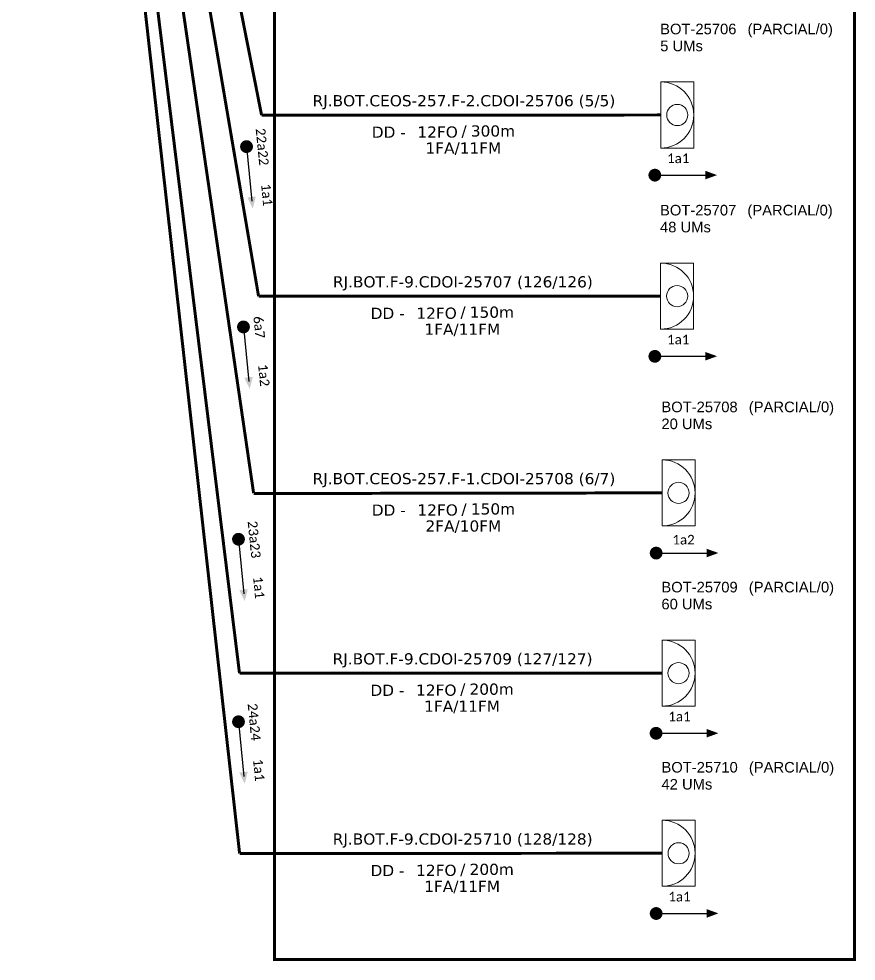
# Model space of a CAD drawing. Header units: millimetres. Extents: x 8485 to 9008, y -2695 to -2035.
# Drawn here: x 8675.2 to 8833.7, y -2694.9 to -2516.7 of the extents above; entities that cross this region are included whole.
import ezdxf
from ezdxf.enums import TextEntityAlignment as Align

# ---------------------------------------------------------------- set-up
doc = ezdxf.new("R2010")
doc.units = ezdxf.units.MM
doc.header["$MEASUREMENT"] = 0
for name, color, linetype, lineweight in [("20.0-LEGENDA DOS CDO'S", 1, 'Continuous', 0), ('20.1-CDO_INTERIOR', 1, 'Continuous', 0), ('40.1-ETIQUETAS', 1, 'Continuous', 20)]:
    doc.layers.add(name, color=color, linetype=linetype, lineweight=lineweight)
for name, color, linetype in [('CAP a instalar', 1, 'Continuous'), ('CD de instalação futura', 8, 'Continuous'), ('SETA', 7, 'Continuous')]:
    doc.layers.add(name, color=color, linetype=linetype)
doc.styles.add('ARIAL', font='arial.ttf')
doc.styles.add('siredit', font='verdana.ttf')
doc.linetypes.add('FENCELINE1', pattern='A,0.25,-0.1,[133,ltypeshp.shx,S=0.1,R=0,X=-0.1,Y=0],-0.1,1', length=1.45)

# ---------------------------------------------------------------- blocks, each defined once
blk = doc.blocks.new('CDOI_INT')
at = {"layer": '20.1-CDO_INTERIOR', "color": 0, "lineweight": 18}
blk.add_lwpolyline([(4.25, -4.25), (4.25, 4.25), (0, 4.25), (0, -4.25)], close=True, dxfattribs=at)
blk.add_circle((2.12, 0), 1.36, dxfattribs=at)
blk.add_arc((0, 0), 4.25, 270, 90, dxfattribs=at)
at = {"layer": "20.0-LEGENDA DOS CDO'S", "color": 0, "style": 'ARIAL'}
for tag, p in [('CDO_N', (-0.08, 10.38)), ('SPLITER_1', (21.18, 10.38)), ('SPLITER_2', (21.19, 8.68)), ('SURVEY', (-0.08, 8.2)), ('SAP', (-0.08, 6.23)), ('1:XX', (5.94, -2.22)), ('UMS', (5.94, -4.24))]:
    blk.add_attdef(tag, p, '', height=1.36, dxfattribs=at)
blk.add_attdef('FIBRAS_UTILIZADAS', text='', height=1.36, dxfattribs=at).set_placement((15.34, 10.38), align=Align.CENTER)
blk = doc.blocks.new('ETIQUETA_RS5F')
at = {"layer": '40.1-ETIQUETAS', "color": 0, "style": 'siredit'}
blk.add_text('/', height=1.5, dxfattribs=at).set_placement((1.55, -1.95), align=Align.MIDDLE_RIGHT)
for tag, p in [('ETIQUETA_R_PRIMARIA', (1.18, 4.1)), ('ETIQUETA_R_SECUNDARIA', (1.18, 2.1)), ('F_ATIVAS/F_MORTAS', (1.11, -4.24))]:
    blk.add_attdef(tag, text='', height=1.5, dxfattribs=at).set_placement(p, align=Align.MIDDLE_CENTER)
blk.add_attdef('METROS', text='', height=1.5, dxfattribs=at).set_placement((2.11, -1.95), align=Align.MIDDLE_LEFT)
for tag, p in [('TIPO_CABO', (-6.62, -2.12)), ('CAP_CABO', (0.37, -2.09))]:
    blk.add_attdef(tag, text='', height=1.5, dxfattribs=at).set_placement(p, align=Align.MIDDLE_RIGHT)
for tag, p in [('FUSÃO_1', (0.82, -8.39)), ('FUSÃO_2', (0.82, -10.6)), ('FUSÃO_3', (0.82, -12.93)), ('FUSÃO_4', (0.82, -15.14)), ('FUSÃO_5', (0.82, -17.16))]:
    blk.add_attdef(tag, text='', height=1.5, dxfattribs=at).set_placement(p, align=Align.CENTER)

msp = doc.modelspace()

# ---------------------------------------------------------------- linework, layer by layer
at = {"color": 3, "const_width": 0.6}
msp.add_lwpolyline([(8723.59, -2322.58), (8833.39, -2322.58), (8833.39, -2694.62), (8723.59, -2694.62)], close=True, dxfattribs=at)
at = {"const_width": 1.21}
for points in [[(8718.23, -2540.24, 1), (8718.35, -2541.45, 1)], [(8794.98, -2546.25, 1), (8796.19, -2546.25, 1)], [(8717.65, -2574.35, 1), (8717.77, -2575.56, 1)], [(8794.98, -2580.52, 1), (8796.19, -2580.52, 1)], [(8716.71, -2614.52, 1), (8716.83, -2615.72, 1)], [(8795.23, -2617.74, 1), (8796.44, -2617.74, 1)], [(8716.71, -2649.04, 1), (8716.83, -2650.24, 1)], [(8795.21, -2651.82, 1), (8796.42, -2651.82, 1)], [(8795.23, -2685.91, 1), (8796.44, -2685.91, 1)]]:
    msp.add_lwpolyline(points, format="xyb", close=True, dxfattribs=at)
at = {"layer": 'CAP a instalar', "color": 8, "ltscale": 7, "const_width": 0.565}
for points in [[(8721.14, -2534.9), (8675.47, -2304.29)], [(8720.57, -2569.16), (8675.47, -2304.29)], [(8719.63, -2606.39), (8675.47, -2304.29)], [(8716.96, -2640.47), (8675.47, -2304.29)], [(8716.98, -2674.55), (8675.47, -2304.29)], [(8721.14, -2534.9), (8796.71, -2534.87)], [(8720.57, -2569.16), (8796.68, -2569.13)], [(8719.64, -2606.47), (8796.95, -2606.35)], [(8716.96, -2640.47), (8796.95, -2640.44)], [(8716.98, -2674.55), (8796.96, -2674.52)]]:
    msp.add_lwpolyline(points, dxfattribs=at)
at = {"layer": 'SETA'}
for points in [[(8718.29, -2540.85), (8719.32, -2551.2)], [(8795.58, -2546.25), (8805.99, -2546.25)], [(8717.71, -2574.96), (8718.74, -2585.31)], [(8795.58, -2580.52), (8805.99, -2580.52)], [(8716.77, -2615.12), (8717.79, -2625.47)], [(8795.84, -2617.74), (8806.24, -2617.74)], [(8716.77, -2649.64), (8717.79, -2659.99)], [(8795.82, -2651.82), (8806.22, -2651.82)], [(8795.83, -2685.91), (8806.23, -2685.91)]]:
    msp.add_lwpolyline(points, dxfattribs=at)
for points in [[(8805.15, -2545.43), (8807.37, -2546.24), (8805.15, -2547.04)], [(8720.05, -2550.29), (8719.47, -2552.57), (8718.45, -2550.44)], [(8805.15, -2579.7), (8807.37, -2580.5), (8805.15, -2581.31)], [(8719.48, -2584.4), (8718.89, -2586.68), (8717.87, -2584.56)], [(8805.4, -2616.92), (8807.62, -2617.72), (8805.4, -2618.53)], [(8718.53, -2624.56), (8717.94, -2626.84), (8716.92, -2624.72)], [(8805.39, -2651), (8807.6, -2651.81), (8805.39, -2652.62)], [(8718.53, -2659.08), (8717.94, -2661.37), (8716.92, -2659.24)], [(8805.4, -2685.08), (8807.62, -2685.89), (8805.4, -2686.7)]]:
    msp.add_solid(points, dxfattribs=at)

# ---------------------------------------------------------------- block references
at = {"layer": 'CAP a instalar', "color": 8, "linetype": 'FENCELINE1', "ltscale": 7}
ref = msp.add_blockref('ETIQUETA_RS5F', (8757.77, -2535.14), dxfattribs=dict(at, xscale=1.411343981848631, yscale=1.411343981849711, zscale=1.411343981849999))
ref.add_attrib('ETIQUETA_R_SECUNDARIA', 'RJ.BOT.CEOS-257.F-2.CDOI-25706 (5/5)', dxfattribs={"layer": '40.1-ETIQUETAS', "color": 0, "height": 2.117, "style": 'siredit'}).set_placement((8759.44, -2532.17), align=Align.MIDDLE_CENTER)
ref.add_attrib('TIPO_CABO', 'DD -', dxfattribs={"layer": '40.1-ETIQUETAS', "color": 0, "height": 2.117, "style": 'siredit'}).set_placement((8748.44, -2538.12), align=Align.MIDDLE_RIGHT)
ref.add_attrib('CAP_CABO', '12FO', dxfattribs={"layer": '40.1-ETIQUETAS', "color": 0, "height": 2.117, "style": 'siredit'}).set_placement((8758.29, -2538.09), align=Align.MIDDLE_RIGHT)
ref.add_attrib('METROS', '300m', dxfattribs={"layer": '40.1-ETIQUETAS', "color": 0, "height": 2.117, "style": 'siredit'}).set_placement((8760.75, -2537.89), align=Align.MIDDLE_LEFT)
ref.add_attrib('F_ATIVAS/F_MORTAS', '1FA/11FM', dxfattribs={"layer": '40.1-ETIQUETAS', "color": 0, "height": 2.117, "style": 'siredit'}).set_placement((8759.34, -2541.13), align=Align.MIDDLE_CENTER)
ref = msp.add_blockref('ETIQUETA_RS5F', (8757.57, -2569.4), dxfattribs=dict(at, xscale=1.411343981848631, yscale=1.411343981849711, zscale=1.411343981849999))
ref.add_attrib('ETIQUETA_R_SECUNDARIA', 'RJ.BOT.F-9.CDOI-25707 (126/126)', dxfattribs={"layer": '40.1-ETIQUETAS', "color": 0, "height": 2.117, "style": 'siredit'}).set_placement((8759.24, -2566.43), align=Align.MIDDLE_CENTER)
ref.add_attrib('TIPO_CABO', 'DD -', dxfattribs={"layer": '40.1-ETIQUETAS', "color": 0, "height": 2.117, "style": 'siredit'}).set_placement((8748.23, -2572.39), align=Align.MIDDLE_RIGHT)
ref.add_attrib('CAP_CABO', '12FO', dxfattribs={"layer": '40.1-ETIQUETAS', "color": 0, "height": 2.117, "style": 'siredit'}).set_placement((8758.09, -2572.36), align=Align.MIDDLE_RIGHT)
ref.add_attrib('METROS', '150m', dxfattribs={"layer": '40.1-ETIQUETAS', "color": 0, "height": 2.117, "style": 'siredit'}).set_placement((8760.55, -2572.16), align=Align.MIDDLE_LEFT)
ref.add_attrib('F_ATIVAS/F_MORTAS', '1FA/11FM', dxfattribs={"layer": '40.1-ETIQUETAS', "color": 0, "height": 2.117, "style": 'siredit'}).set_placement((8759.14, -2575.39), align=Align.MIDDLE_CENTER)
ref = msp.add_blockref('ETIQUETA_RS5F', (8757.77, -2606.62), dxfattribs=dict(at, xscale=1.411343981848631, yscale=1.411343981849711, zscale=1.411343981849999))
ref.add_attrib('ETIQUETA_R_SECUNDARIA', 'RJ.BOT.CEOS-257.F-1.CDOI-25708 (6/7)', dxfattribs={"layer": '40.1-ETIQUETAS', "color": 0, "height": 2.117, "style": 'siredit'}).set_placement((8759.44, -2603.65), align=Align.MIDDLE_CENTER)
ref.add_attrib('TIPO_CABO', 'DD -', dxfattribs={"layer": '40.1-ETIQUETAS', "color": 0, "height": 2.117, "style": 'siredit'}).set_placement((8748.44, -2609.61), align=Align.MIDDLE_RIGHT)
ref.add_attrib('CAP_CABO', '12FO', dxfattribs={"layer": '40.1-ETIQUETAS', "color": 0, "height": 2.117, "style": 'siredit'}).set_placement((8758.29, -2609.58), align=Align.MIDDLE_RIGHT)
ref.add_attrib('METROS', '150m', dxfattribs={"layer": '40.1-ETIQUETAS', "color": 0, "height": 2.117, "style": 'siredit'}).set_placement((8760.76, -2609.38), align=Align.MIDDLE_LEFT)
ref.add_attrib('F_ATIVAS/F_MORTAS', '2FA/10FM', dxfattribs={"layer": '40.1-ETIQUETAS', "color": 0, "height": 2.117, "style": 'siredit'}).set_placement((8759.34, -2612.61), align=Align.MIDDLE_CENTER)
ref = msp.add_blockref('ETIQUETA_RS5F', (8757.52, -2640.71), dxfattribs=dict(at, xscale=1.411343981848631, yscale=1.411343981849711, zscale=1.411343981849999))
ref.add_attrib('ETIQUETA_R_SECUNDARIA', 'RJ.BOT.F-9.CDOI-25709 (127/127)', dxfattribs={"layer": '40.1-ETIQUETAS', "color": 0, "height": 2.117, "style": 'siredit'}).set_placement((8759.19, -2637.74), align=Align.MIDDLE_CENTER)
ref.add_attrib('TIPO_CABO', 'DD -', dxfattribs={"layer": '40.1-ETIQUETAS', "color": 0, "height": 2.117, "style": 'siredit'}).set_placement((8748.18, -2643.69), align=Align.MIDDLE_RIGHT)
ref.add_attrib('CAP_CABO', '12FO', dxfattribs={"layer": '40.1-ETIQUETAS', "color": 0, "height": 2.117, "style": 'siredit'}).set_placement((8758.04, -2643.66), align=Align.MIDDLE_RIGHT)
ref.add_attrib('METROS', '200m', dxfattribs={"layer": '40.1-ETIQUETAS', "color": 0, "height": 2.117, "style": 'siredit'}).set_placement((8760.5, -2643.47), align=Align.MIDDLE_LEFT)
ref.add_attrib('F_ATIVAS/F_MORTAS', '1FA/11FM', dxfattribs={"layer": '40.1-ETIQUETAS', "color": 0, "height": 2.117, "style": 'siredit'}).set_placement((8759.09, -2646.7), align=Align.MIDDLE_CENTER)
ref = msp.add_blockref('ETIQUETA_RS5F', (8757.53, -2674.79), dxfattribs=dict(at, xscale=1.411343981848631, yscale=1.411343981849711, zscale=1.411343981849999))
ref.add_attrib('ETIQUETA_R_SECUNDARIA', 'RJ.BOT.F-9.CDOI-25710 (128/128)', dxfattribs={"layer": '40.1-ETIQUETAS', "color": 0, "height": 2.117, "style": 'siredit'}).set_placement((8759.2, -2671.82), align=Align.MIDDLE_CENTER)
ref.add_attrib('TIPO_CABO', 'DD -', dxfattribs={"layer": '40.1-ETIQUETAS', "color": 0, "height": 2.117, "style": 'siredit'}).set_placement((8748.2, -2677.78), align=Align.MIDDLE_RIGHT)
ref.add_attrib('CAP_CABO', '12FO', dxfattribs={"layer": '40.1-ETIQUETAS', "color": 0, "height": 2.117, "style": 'siredit'}).set_placement((8758.05, -2677.74), align=Align.MIDDLE_RIGHT)
ref.add_attrib('METROS', '200m', dxfattribs={"layer": '40.1-ETIQUETAS', "color": 0, "height": 2.117, "style": 'siredit'}).set_placement((8760.52, -2677.55), align=Align.MIDDLE_LEFT)
ref.add_attrib('F_ATIVAS/F_MORTAS', '1FA/11FM', dxfattribs={"layer": '40.1-ETIQUETAS', "color": 0, "height": 2.117, "style": 'siredit'}).set_placement((8759.1, -2680.78), align=Align.MIDDLE_CENTER)
at = {"layer": 'CD de instalação futura', "color": 8, "ltscale": 11}
ref = msp.add_blockref('CDOI_INT', (8796.71, -2534.87), dxfattribs=dict(at, xscale=1.470653668531895, yscale=1.470653668531895, zscale=1.470653668531895))
ref.add_attrib('CDO_N', 'BOT-25706', (8796.59, -2519.6), dxfattribs={"layer": "20.0-LEGENDA DOS CDO'S", "color": 0, "height": 2, "style": 'ARIAL'})
ref.add_attrib('FIBRAS_UTILIZADAS', '     (PARCIAL/0)', dxfattribs={"layer": "20.0-LEGENDA DOS CDO'S", "color": 0, "height": 2.0005, "style": 'ARIAL'}).set_placement((8819.27, -2519.6), align=Align.CENTER)
ref.add_attrib('SURVEY', '5 UMs', (8796.6, -2522.81), dxfattribs={"layer": "20.0-LEGENDA DOS CDO'S", "color": 0, "height": 2, "style": 'ARIAL'})
ref = msp.add_blockref('CDOI_INT', (8796.68, -2569.13), dxfattribs=dict(at, xscale=1.470653668531895, yscale=1.470653668531895, zscale=1.470653668531895))
ref.add_attrib('CDO_N', 'BOT-25707', (8796.56, -2553.87), dxfattribs={"layer": "20.0-LEGENDA DOS CDO'S", "color": 0, "height": 2, "style": 'ARIAL'})
ref.add_attrib('FIBRAS_UTILIZADAS', '     (PARCIAL/0)', dxfattribs={"layer": "20.0-LEGENDA DOS CDO'S", "color": 0, "height": 2.0005, "style": 'ARIAL'}).set_placement((8819.24, -2553.87), align=Align.CENTER)
ref.add_attrib('SURVEY', '48 UMs', (8796.56, -2557.07), dxfattribs={"layer": "20.0-LEGENDA DOS CDO'S", "color": 0, "height": 2, "style": 'ARIAL'})
ref = msp.add_blockref('CDOI_INT', (8796.95, -2606.35), dxfattribs=dict(at, xscale=1.470653668531895, yscale=1.470653668531895, zscale=1.470653668531895))
ref.add_attrib('CDO_N', 'BOT-25708', (8796.82, -2591.09), dxfattribs={"layer": "20.0-LEGENDA DOS CDO'S", "color": 0, "height": 2, "style": 'ARIAL'})
ref.add_attrib('FIBRAS_UTILIZADAS', '     (PARCIAL/0)', dxfattribs={"layer": "20.0-LEGENDA DOS CDO'S", "color": 0, "height": 2.0005, "style": 'ARIAL'}).set_placement((8819.5, -2591.09), align=Align.CENTER)
ref.add_attrib('SURVEY', '20 UMs', (8796.83, -2594.29), dxfattribs={"layer": "20.0-LEGENDA DOS CDO'S", "color": 0, "height": 2, "style": 'ARIAL'})
ref = msp.add_blockref('CDOI_INT', (8796.95, -2640.44), dxfattribs=dict(at, xscale=1.470653668531895, yscale=1.470653668531895, zscale=1.470653668531895))
ref.add_attrib('CDO_N', 'BOT-25709', (8796.82, -2625.17), dxfattribs={"layer": "20.0-LEGENDA DOS CDO'S", "color": 0, "height": 2, "style": 'ARIAL'})
ref.add_attrib('FIBRAS_UTILIZADAS', '     (PARCIAL/0)', dxfattribs={"layer": "20.0-LEGENDA DOS CDO'S", "color": 0, "height": 2.0005, "style": 'ARIAL'}).set_placement((8819.5, -2625.17), align=Align.CENTER)
ref.add_attrib('SURVEY', '60 UMs', (8796.83, -2628.38), dxfattribs={"layer": "20.0-LEGENDA DOS CDO'S", "color": 0, "height": 2, "style": 'ARIAL'})
ref = msp.add_blockref('CDOI_INT', (8796.96, -2674.52), dxfattribs=dict(at, xscale=1.470653668531895, yscale=1.470653668531895, zscale=1.470653668531895))
ref.add_attrib('CDO_N', 'BOT-25710', (8796.84, -2659.25), dxfattribs={"layer": "20.0-LEGENDA DOS CDO'S", "color": 0, "height": 2, "style": 'ARIAL'})
ref.add_attrib('FIBRAS_UTILIZADAS', '     (PARCIAL/0)', dxfattribs={"layer": "20.0-LEGENDA DOS CDO'S", "color": 0, "height": 2.0005, "style": 'ARIAL'}).set_placement((8819.52, -2659.25), align=Align.CENTER)
ref.add_attrib('SURVEY', '42 UMs', (8796.84, -2662.46), dxfattribs={"layer": "20.0-LEGENDA DOS CDO'S", "color": 0, "height": 2, "style": 'ARIAL'})

# ---------------------------------------------------------------- texts
at = {"char_height": 1.815, "width": 30.6841, "attachment_point": 5, "rotation": 275.662}
for s, insert in [('{\\fCalibri|b0|i0|c0|p34;\\C7;22a22}', (8721.26, -2540.9)), ('{\\fCalibri|b0|i0|c0|p34;\\C7;1a1}', (8722.14, -2549.98)), ('{\\fCalibri|b0|i0|c0|p34;\\C7;6a7}', (8720.68, -2575.01)), ('{\\fCalibri|b0|i0|c0|p34;\\C7;1a2}', (8721.57, -2584.1)), ('{\\fCalibri|b0|i0|c0|p34;\\C7;23a23}', (8719.74, -2615.17)), ('{\\fCalibri|b0|i0|c0|p34;\\C7;1a1}', (8720.62, -2624.26)), ('{\\fCalibri|b0|i0|c0|p34;\\C7;24a24}', (8719.74, -2649.69)), ('{\\fCalibri|b0|i0|c0|p34;\\C7;1a1}', (8720.62, -2658.78))]:
    msp.add_mtext(s, dxfattribs=dict(at, insert=insert))
at = {"char_height": 1.815, "width": 30.6841, "attachment_point": 5}
for s, insert in [('{\\fCalibri|b0|i0|c0|p34;\\C7;1a1}', (8800.01, -2543.07)), ('{\\fCalibri|b0|i0|c0|p34;\\C7;1a1}', (8800.01, -2577.34)), ('{\\fCalibri|b0|i0|c0|p34;\\C7;1a2}', (8801.01, -2615.21)), ('{\\fCalibri|b0|i0|c0|p34;\\C7;1a1}', (8800.24, -2648.65)), ('{\\fCalibri|b0|i0|c0|p34;\\C7;1a1}', (8800.25, -2682.73))]:
    msp.add_mtext(s, dxfattribs=dict(at, insert=insert))

doc.saveas('drawing.dxf')
